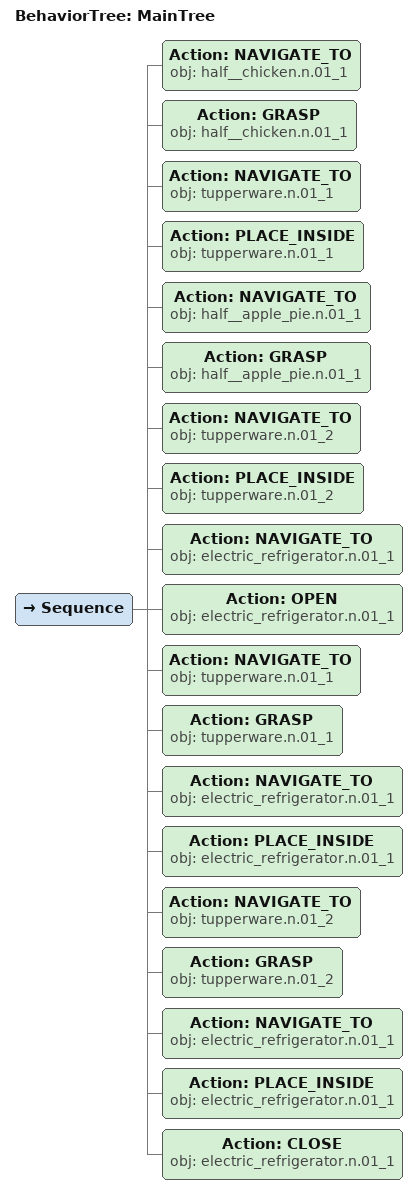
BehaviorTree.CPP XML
<root main_tree_to_execute="MainTree">
  <BehaviorTree ID="MainTree">
    <Sequence>
      <!-- Pack food into tupperware -->
      <Action ID="NAVIGATE_TO" obj="half__chicken.n.01_1"/>
      <Action ID="GRASP" obj="half__chicken.n.01_1"/>
      <Action ID="NAVIGATE_TO" obj="tupperware.n.01_1"/>
      <Action ID="PLACE_INSIDE" obj="tupperware.n.01_1"/>
      <Action ID="NAVIGATE_TO" obj="half__apple_pie.n.01_1"/>
      <Action ID="GRASP" obj="half__apple_pie.n.01_1"/>
      <Action ID="NAVIGATE_TO" obj="tupperware.n.01_2"/>
      <Action ID="PLACE_INSIDE" obj="tupperware.n.01_2"/>
      <!-- Open fridge and place tupperware inside -->
      <Action ID="NAVIGATE_TO" obj="electric_refrigerator.n.01_1"/>
      <Action ID="OPEN" obj="electric_refrigerator.n.01_1"/>
      <Action ID="NAVIGATE_TO" obj="tupperware.n.01_1"/>
      <Action ID="GRASP" obj="tupperware.n.01_1"/>
      <Action ID="NAVIGATE_TO" obj="electric_refrigerator.n.01_1"/>
      <Action ID="PLACE_INSIDE" obj="electric_refrigerator.n.01_1"/>
      <Action ID="NAVIGATE_TO" obj="tupperware.n.01_2"/>
      <Action ID="GRASP" obj="tupperware.n.01_2"/>
      <Action ID="NAVIGATE_TO" obj="electric_refrigerator.n.01_1"/>
      <Action ID="PLACE_INSIDE" obj="electric_refrigerator.n.01_1"/>
      <!-- Close fridge -->
      <Action ID="CLOSE" obj="electric_refrigerator.n.01_1"/>
    </Sequence>
  </BehaviorTree>
</root>
